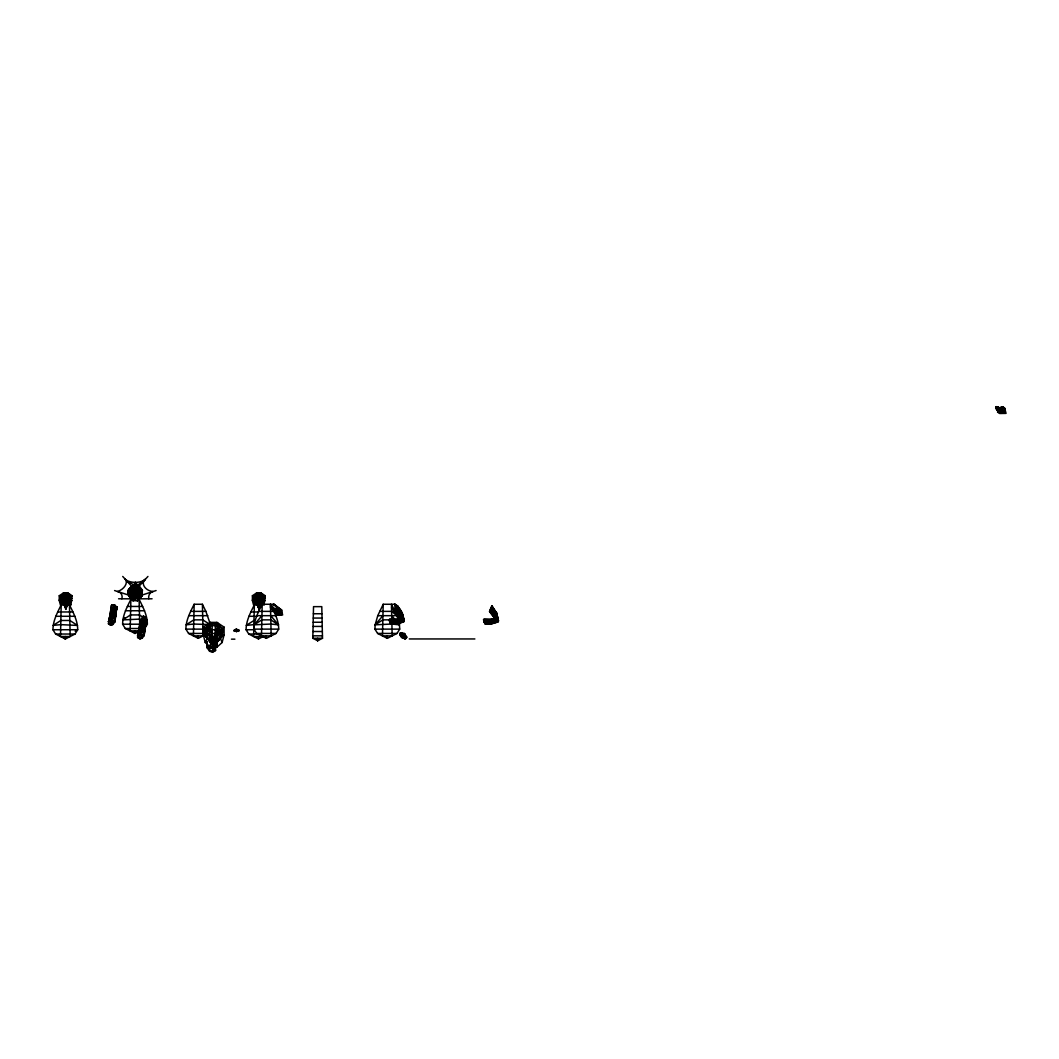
<?xml version="1.0" encoding="UTF-8"?>
<svg xmlns="http://www.w3.org/2000/svg" width="1059" height="1059" viewBox="0 0 1059 1059"><rect width="100%" height="100%" fill="white"/><g stroke="black" fill="none" stroke-linecap="round" stroke-linejoin="round"><path stroke-width="1.5" d="M148.816 598.798A5.957 5.441 87.3 0 1 153.105 591.504A8.644 6.235 24.2 0 1 144.355 586.633A8.644 6.235 24.2 0 1 145.348 579.299L137.379 585.428L135.327 585.998C131.872 583.747 131.237 594.073 135.34 593.252L139.113 591.438L138.65 589.069L131.779 588.685L132.944 587.838L138.623 589.056L139.298 587.004L130.972 587.017L128.563 590.485L131.369 587.004L133.262 586.871M132.984 591.266L130.032 591.796L130.164 589.889L132.944 587.838L135.34 588.394C132.825 592.1 137.392 595.224 137.736 591.24L140.635 591.796L140.503 589.889L137.723 587.838L135.353 588.394L135.353 589.77L135.353 588.301L135.34 593.252L135.327 582.384A11.517 6.063 0 0 0 145.348 579.299M142.383 590.194L137.405 585.442L133.262 585.653C128.827 586.434 124.922 596.098 130.839 596.071L129.608 594.311L129.066 595.992L132.997 600.612L137.67 600.612L137.723 597.024L140.582 597.144L141.972 595.939L142.383 590.207L135.327 582.384A11.517 6.063 0 0 1 125.306 579.299A9.491 6.036 -31.8 0 1 117.562 591.504A5.48 5.004 -87.2 0 1 121.851 598.798M135.34 593.768L135.287 596.191L141.602 595.992L137.67 600.612C141.429 593.358 126.14 596.455 130.151 596.138L132.997 600.241L135.473 600.082L132.997 600.612C129.37 592.444 142.449 598.97 141.059 594.311L140.37 595.992M141.602 595.793C138.782 601.115 143.547 591.293 142.012 593.993L135.38 593.847L135.353 596.005L130.151 596.138C145.917 600.334 132.6 592.669 135.353 600.096M137.736 591.24L137.71 592.471L138.914 590.697L138.464 589.81L135.367 589.889C137.313 583.284 127.954 584.078 125.306 579.299M113.154 608.726L109.183 620.72L109.289 618.204L114.491 604.941L114.107 611.625L110.732 620.826L110.771 625.181L113.088 624.347L114.915 621.792L116.861 607.019L114.491 604.941L111.579 605.205L108.442 623.764L110.771 625.181L113.088 624.347L111.579 605.205L114.597 606.211M135.327 582.384L133.249 585.865L135.327 586.209L135.327 587.586L132.944 587.043L129.688 590.79C129.741 593.371 137.154 590.565 129.86 591.478L128.285 590.207L131.581 587.414M137.696 591.597L140.635 591.796L142.383 590.207L140.794 591.478C134.056 595.383 140.953 583.959 135.261 585.971L139.484 586.99L142.105 590.485L139.298 587.004C137.935 584.396 125.359 587.242 132.971 589.32M142.634 618.535L143.442 615.981L146.168 620.362L145.004 625.723L141.403 631.257L138.491 631.971L143.336 618.972L143.309 625.392L143.336 618.972L144.924 617.053L143.442 615.981L140.595 619.978L137.617 635.36L137.644 637.531L139.987 638.948L142.29 638.114L144.117 635.572L146.168 620.362L144.924 617.053L140.595 619.978L137.644 637.531L142.29 638.114L140.595 619.978L143.336 618.972L146.168 620.362L144.117 635.572L137.617 635.36L139.232 631.323M63.699 592.802L59.251 595.727L59.251 600.479L64.956 606.238L64.983 601.353L64.03 601.552L60.059 598.004L63.699 592.802L67.67 592.802L72.105 595.727L70.874 605.218L69.841 602.69L71.43 598.004L67.67 593.397M132.931 588.698L137.723 587.838L138.888 588.685L135.327 588.38L135.353 589.77L135.327 588.38L135.353 589.453L135.38 588.38L135.38 589.214L138.464 589.81L137.723 590.776L140.966 590.79L142.052 589.77L137.379 585.428L130.972 587.017L133.288 586.011L135.327 586.567C138.544 584.171 142.647 589.638 137.71 589.333L139.854 589.969L140.132 591.624L137.749 590.975C140.741 593.172 142.899 587.454 139.642 588.169M133.315 591.465L132.957 597.302M137.736 589.823L135.353 589.889L135.327 586.209L135.34 587.613L137.723 587.043L140.648 589.572L137.696 589.995M137.366 587.586L137.379 585.428L137.71 588.049L139.192 588.049M133.01 599.831L132.997 600.612L130.76 596.336C131.104 599.632 135.883 595.727 135.38 593.847C132.362 601.313 138.769 603.048 139.907 596.336L141.972 595.939M135.367 590.459L135.353 591.822L132.931 592.14L131.276 590.287L132.018 589.069C133.964 586.99 128.364 594.192 131.144 589.731L135.565 588.566L132.944 589.281L131.753 590.697L135.367 592.775L139.113 591.438L139.126 597.739M137.352 591.465L137.696 597.289L139.404 597.183L137.67 600.612C139.947 597.236 133.752 596.018 137.127 597.024C124.763 595.873 140.582 599.09 139.907 596.336M135.34 586.209L137.418 586.011M139.1 589.333L137.723 588.619L137.71 592.51L138.557 591.875M137.723 587.043L137.71 588.327L139.1 588.367M140.966 590.79L142.012 593.993L141.363 595.965L137.498 596.138L140.185 597.17L140.516 596.138L139.404 598.123L137.71 598.772L137.71 597.091L139.073 598.123C136.664 599.01 136.942 593.98 141.363 595.965L142.052 589.77M212.568 652.318L212.621 646.731L215.612 647.698L215.573 650.504L212.568 652.318L209.589 651.245L207.246 647.962L206.968 642.323M135.234 600.466L135.353 595.78L129.066 595.992M137.71 597.845L139.073 598.123L131.594 598.123L131.263 597.183C135.155 597.686 131.766 594.549 129.304 595.965L128.616 589.77L129.529 589.016L128.404 589.982C127.093 592.259 131.62 600.347 129.066 595.793M135.353 597.144L130.959 597.17L131.951 597.17L131.62 595.502L130.959 597.17L132.957 597.302L133.606 595.33L134.149 597.011L134.877 595.251L135.42 596.866L131.594 598.123L132.997 600.612L132.957 597.091L135.433 597.038L135.406 595.833L135.287 597.038L132.19 597.011L134.175 597.117M135.353 589.704L135.327 588.38L135.353 589.453M137.432 586.355L137.379 587.017C142.661 586.262 136.677 588.222 137.392 585.786M137.736 589.81L138.65 589.069L139.947 591.438L139.523 589.731L137.736 589.082M60.601 598.004L59.9 598.587L60.985 599.632L65.737 602.2L71.588 598.587L70.979 596.667L68.226 593.424L63.262 593.424L60.985 599.632L61.568 602.783L64.983 605.496L64.758 593.424M70.887 598.004L65.737 602.2L64.625 604.941L65.737 609.375L66.73 593.424M131.687 597.792L131.17 598.759L131.925 599.142L135.446 598.732L135.353 597.7M137.392 586.871L137.366 585.574M137.736 588.619L139.854 589.969M210.476 622.388L203.275 627.127L203.275 634.804L205.261 642.495L210.476 647.234L216.91 647.234L222.112 642.495L224.098 634.804L224.098 627.127L216.91 622.388L210.476 622.388L205.314 628.636L204.334 631.746L212.091 637.121L212.21 623.394M260.805 593.397L264.578 598.004L262.976 602.69L264.022 605.218L265.24 595.727L260.805 592.802L256.834 592.802L253.048 598.587L258.105 601.909L257.906 593.424M68.226 593.424L67.948 594.801L63.553 594.801L61.859 598.07L62.335 603.101L64.983 604.861L64.347 604.649L64.956 606.238L64.956 604.649M72.105 595.727L67.127 599.659L66.532 606.238L66.558 603.392L66.532 606.238L68.636 600.757L67.948 594.801L69.96 599.381L69.153 603.101L66.995 605.682L67.683 597.355L69.722 595.184M129.542 588.394L130.813 589.969L132.944 588.619L132.957 592.51L132.11 591.875L135.353 593.186L132.957 592.51L132.931 591.24L131.554 591.438L131.276 590.287L132.944 590.247L131.144 590.763M258.886 606.238L263.797 601.737M63.95 604.874L61.197 604.874L60.482 636.499L70.185 636.499L69.457 604.874L66.532 604.941M130.879 599.341L130.151 630.965L139.854 630.965L134.996 633.428L125.293 628.516L122.619 624.201C122.619 615.279 127.001 607.138 130.879 599.341L130.879 591.306M132.957 597.302L135.353 597.038L135.3 593.847L128.655 593.993L128.443 593.199M194.154 604.265L193.426 635.89L203.129 635.89L202.401 604.265L194.154 604.265C190.276 612.062 185.894 620.203 185.894 629.125L188.568 633.441L198.271 638.352L203.129 635.89M254.345 604.874L253.617 636.499L263.32 636.499L258.462 638.948L248.759 634.037L246.085 629.734C246.098 620.812 250.48 612.671 254.345 604.874L258.462 604.874M262.195 604.265L261.467 635.89L271.17 635.89L270.442 604.265C274.321 612.062 278.702 620.203 278.702 629.125L276.028 633.441L266.325 638.352L256.622 633.441L253.948 629.125C253.948 620.203 258.33 612.062 262.195 604.265L274.016 604.265L281.575 609.997L282.621 615.001L277.326 615.001L270.522 607.826L270.522 604.265M312.802 638.273L313.53 606.648L321.79 606.648L322.505 638.273L317.66 640.721L312.802 638.273L322.505 638.273M383.199 604.265L382.471 635.89L392.174 635.89L391.896 624.042L375.138 624.823L374.939 629.125L377.613 633.441L387.316 638.352L397.019 633.441L399.693 629.125C399.693 620.203 395.311 612.062 391.446 604.265L391.804 619.859L382.842 619.859L375.138 624.823L377.759 615.676L383.199 604.265L394.928 604.265C400.779 607.522 403.148 614.604 404.114 620.905L402.83 622.189L396 623.95L403.744 621.805L402.83 618.972M114.915 621.792L115.802 611.956L114.491 604.941L112.201 617.476L108.415 621.593L114.915 621.792L115.616 613.042M131.263 598.123C133.738 599.116 133.566 595.992 131.594 598.123L135.446 598.732L131.263 598.123L130.76 596.336M135.234 586.209L133.262 585.653L132.957 588.327M215.109 643.25L215.07 644.15L217.055 640.364L221.755 636.843L223.012 630.807L217.81 623.394L209.775 623.394L206.201 632.514L207.035 638.551L212.515 644.15L211.535 641.569L212.515 636.313L209.735 625.088L217.863 625.088L221.516 633.441L220.563 638.551L216.513 642.866L217.982 641.119M261.361 593.424L260.832 597.355L261.772 600.757L259.667 606.238L260.898 603.908L263.069 602.783L263.572 599.05L261.388 594.483L256.384 594.483L256.94 597.355L256 600.757L257.694 605.682L257.165 601.565L259.932 601.909L264.724 598.587L261.361 593.424L256.41 593.424L254.12 599.632L254.703 602.783L256.86 605.113L252.399 600.479L252.399 595.727L256.834 592.802M133.01 600.241L132.957 597.528C138.477 597.435 133.182 600.427 131.17 598.759M72.105 600.479L68.756 603.312C69.007 604.941 65.632 605.602 66.558 603.604M61.779 595.184L63.805 597.355L64.017 601.565L64.956 601.909L64.983 600.996L62.971 600.175C64.586 596.442 61.501 592.206 68.253 594.483L70.516 599.632L69.92 602.783L68.332 604.371M132.944 598.136L132.984 598.878L135.433 597.382L132.957 597.845M140.715 595.304L141.906 595.105L141.84 595.873L140.715 595.304L141.482 594.112L141.906 595.105L140.582 597.144L140.543 596.111L139.709 597.17L137.71 597.091L140.185 597.17L138.742 599.142C136.055 599.01 141.734 598.904 141.363 595.965M133.288 586.011L135.327 586.117L133.275 585.786M110.771 625.181L108.442 623.764L113.088 624.347M139.987 638.948L139.934 634.606L143.375 623.274M69.457 604.874C73.323 612.671 77.704 620.812 77.704 629.734L75.03 634.037L65.327 638.948L55.624 634.037L52.95 629.734C52.95 620.812 57.332 612.671 61.197 604.874M144.117 635.572L144.276 632.276M64.956 601.909L64.03 601.565L64.361 604.715L63.262 603.908L62.971 600.175L65.737 602.2L66.916 604.927L66.532 607.35L64.956 607.35L64.983 599.659M115.232 615.213L115.021 619.277L113.061 622.163L110.732 620.826L108.415 621.593L110.732 620.826L113.061 622.163M140.662 594.88L140.741 593.45L141.932 594.801L140.662 594.88L141.602 594.112M70.979 596.667L69.92 602.783L65.737 605.377L64.347 604.649M140.185 597.17L137.71 597.302L137.498 596.336M221.993 633.017L221.755 636.843L224.098 634.804M222.138 630.807L222.271 628.636L216.91 622.388L216.91 623.341M265.24 595.727L263.572 599.05L258.886 602.2L257.774 604.941L258.886 609.375L260.037 604.941L259.865 593.424M139.258 598.732L141.866 596.111L142.012 593.993M132.944 591.452L131.051 591.438L132.044 589.056L131.369 587.004M109.289 618.204L112.201 617.476L114.491 604.941L115.802 611.956L114.716 614.975M143.309 625.392L143.336 618.972L145.004 625.723L144.223 633.057L142.277 635.943L139.934 634.606L137.617 635.36L144.99 625.525L145.705 620.402M129.463 595.992L129.608 594.311L130.005 596.071M281.244 613.743L281.575 609.997L273.5 604.265L272.189 607.826L277.101 609.997L281.575 609.997M131.038 591.438L132.931 588.619M67.18 604.715L67.352 600.996M224.098 627.127L222.271 628.636L223.264 631.746L215.07 637.121L217.81 623.394M222.271 628.636L216.036 633.481L216.129 641.688L215.109 641.688M261.666 600.175L259.932 601.909L260.329 604.715L260.832 597.355L262.857 595.184M114.69 616.285L115.021 619.277L116.861 607.019L115.021 619.277L112.201 617.476L114.491 604.941M140.066 628.172L140.913 625.009L143.375 623.063L144.99 625.525L144.223 633.057L141.403 631.257L143.336 618.972L145.004 625.723L144.62 627.908M215.109 635.665L216.671 636.221L216.129 641.688L215.07 636.313L215.387 623.394M260.329 604.715L260.66 601.353L259.693 600.996M141.085 628.013L140.913 625.009L143.164 625.075L141.403 631.257L143.375 623.063M114.16 609.494L113.247 612.989L111.711 611.228L114.16 609.282L115.788 611.745L112.201 617.476L112.797 615.094M256.397 603.908L257.496 604.715L258.105 601.406L256.94 597.355L254.915 595.184M144.633 627.431L145.043 624.32M212.369 637.597L211.787 641.688L211.006 636.591L211.654 633.481L203.275 627.127M220.232 626.24L216.936 629.761L218.3 634.328L215.493 637.121L215.652 642.045L213.799 649.22L211.985 642.045L213.799 637.597L222.959 630.807M109.183 620.72L111.579 605.205M216.513 642.866L216.791 641.172L216.91 647.234L216.91 643.766M252.399 595.727L257.562 599.659L257.496 604.715M139.219 596.429L139.55 594.615L140.212 596.243L139.219 596.429L139.55 594.615L139.55 596.243M210.172 645.434L209.589 651.245L215.573 650.504M207.365 626.24L210.648 629.761C207.948 631.521 210.556 646.678 210.794 641.172L210.476 647.261L210.476 644.124M116.053 611.122L116.861 607.019L115.802 611.956L112.201 617.476M144.434 628.993L146.168 620.362L145.189 621.514M110.043 616.391L110.626 613.505M111.208 610.619L111.791 607.734M128.827 595.873L129.185 594.112L129.953 595.304L128.827 595.873L129.185 594.112L129.185 595.423M141.403 631.257L141.999 628.861M138.385 634.487L139.153 631.455M400.077 633.203L399.72 634.513L401.215 637.134L405.054 638.948L406.788 637.161L404.207 633.216L400.077 633.203L406.404 638.458M400.103 610.752L402.274 612.989L404.114 620.905L396.582 624.148L390.811 623.883L389.553 621.381L389.302 619.502L400.408 618.681L402.579 619.475M494.249 614.194L490.595 608.846L494.01 617.013L489.51 611.48L491.839 605.827L496.631 612.989L498.458 620.905L498.087 621.805L490.926 624.148L484.823 623.539L483.645 619.502L494.752 618.681L496.923 619.475M399.812 617.172L399.746 614.035L401.692 612.406L404.114 620.905L402.83 622.189C397.085 619.184 398.541 609.574 394.928 604.265L394.928 611.374L399.958 617.318L397.377 613.095M494.752 618.681L498.087 621.805L497.174 622.189C493.282 621.62 492.766 615.663 494.805 613.055L496.631 612.989L498.458 620.905L497.174 622.189L490.343 623.95L498.458 620.905L490.013 610.275L494.01 617.026L489.523 611.467L494.301 617.318L495.003 620.124M397.085 623.658L396.582 619.819L389.209 619.833L390.48 623.539L397.085 623.658L396.582 619.819L401.043 618.032L403.783 619.211L397.509 622.189L390.718 622.295L389.302 619.502L396.582 619.819L389.302 619.502L390.811 623.883L390.718 622.295L397.085 623.658L396 623.95M491.429 623.658L490.926 619.819L483.553 619.833L484.823 623.539L491.429 623.658L490.926 619.819L495.387 618.032L498.14 619.211L491.866 622.189L485.062 622.295L483.645 619.502L490.926 619.819L483.645 619.502L485.154 623.883L485.062 622.295L491.429 623.658L490.343 623.95M64.03 601.552L66.532 601.406M139.258 591.438L139.391 590.287L137.71 592.14L135.367 592.775L132.957 592.471L132.11 591.24L132.957 592.51M401.904 616.139L402.288 614.855L401.745 615.981M496.247 616.139L496.631 612.989L494.447 610.752M999.789 412.639L997.485 411.964L1000.199 410.137L996.718 409.674L996.042 408.337L995.685 406.921L997.525 406.908L997.552 409.979L995.698 407.821C995.539 404.313 1000.437 409.965 1001.179 407.119L1003.151 406.908L1004.713 408.258L1006.05 413.381L999.418 413.434L1003.151 411.488M212.568 643.25L211.548 641.688L211.284 635.652L204.625 630.807M257.165 601.552L258.118 600.996L257.165 601.552L253.736 598.004M218.3 634.328L217.055 640.364L215.454 642.945L216.923 642.826L215.387 642.31M63.712 605.113L60.826 601.737L59.9 598.587L63.262 593.424M255.881 603.312L257.919 605.496L254.703 602.783L253.048 598.587L256.41 593.424M261.255 604.054L262.976 602.69L260.911 605.113L262.698 602.69M68.729 596.548L67.975 598.838L66.73 598.838M217.413 632.157L218.631 628.464L217.36 625.617L210.238 625.617C201.488 637.094 215.745 648.863 208.927 639.411L203.275 634.804L205.314 628.636L209.775 623.394M253.657 596.667L252.399 600.479L253.617 605.218L255.073 602.69M255.484 603.101L254.676 599.381L256.688 594.801L261.083 594.801L261.877 596.548L259.667 601.406L259.667 607.35L258.105 607.35L258.105 604.133M132.931 597.183L135.287 596.866M140.384 597.316L140.953 595.754M215.07 644.15L216.049 641.569L215.07 641.569M259.667 606.238C261.176 604.159 258.462 601.353 256.106 600.175M276.611 612.499L277.326 615.001L279.973 609.997L273.5 604.265M261.891 603.312L260.13 605.682M130.456 596.243L131.117 594.615L131.448 596.045L130.456 596.243L131.448 596.429L131.117 594.615L131.117 596.243M379.718 611.374L394.928 611.374L395.669 610.275L399.667 617.026L395.166 611.48L397.496 605.827L394.491 604.265L396.053 606.37M131.276 590.287L131.409 591.438M211.257 635.704L213.799 637.597L215.679 642.019L213.799 642.76L211.535 641.569L212.515 641.569M205.261 642.495L207.167 638.405L209.96 640.616M128.735 594.801L129.926 593.45L129.992 594.88L128.735 594.801L129.926 593.45L129.264 594.589M999.908 407.781L996.903 407.993L996.704 408.999M404.114 620.905L399.362 615.332L400.448 613.055L397.496 605.827L401.692 612.406L403.783 619.211M493.706 615.332L494.805 613.055L491.839 605.827L496.036 612.406L498.14 619.211M496.089 615.981L496.631 614.855L491.177 607.416L495.387 618.032L497.637 618.76L495.347 621.527L491.098 622.242M64.692 601.909L64.506 604.715L64.03 601.565L64.361 604.715M234.052 630.568L235.839 629.086L238.593 629.867L238.579 631.27L234.436 631.27L234.052 630.568L238.95 630.568M128.616 589.77L129.37 589.956L128.894 590.803L131.607 590.803M142.343 622.586L140.913 625.009L142.449 626.756M144.699 628.516L147.373 624.201C147.373 615.279 142.991 607.138 139.126 599.341L139.801 628.516L125.293 628.516M133.262 585.442L130.138 588.314L133.275 585.428L133.288 587.017L133.235 586.355M138.557 591.24L137.71 592.471L137.723 591.796M213.799 642.76L216.049 641.569M1000.199 409.634L996.718 409.674L995.937 406.682M139.576 619.118L122.818 619.899L124.763 617.609M270.707 615.676L278.504 624.823L270.905 624.042L254.134 624.823L261.93 615.676M375.138 624.823L382.934 615.676M68.517 600.175L66.532 601.909M68.756 603.312L68.253 603.895L69.841 602.69L66.558 605.496M264.115 596.667L259.865 598.838M147.942 576.453L138.716 586.62L139.364 586.845M405.067 633.931L402.089 637.849M396 619.634L395.497 620.137L399.772 619.33L401.943 620.111M490.343 619.634L489.854 620.137L494.116 619.33L496.287 620.111M63.408 636.988L65.327 638.948L67.246 636.988M133.077 631.455L134.996 633.428L136.915 631.455M218.631 628.464L220.444 633.957L218.485 640.629L215.454 642.945L220.431 638.405L222.112 642.495M315.741 638.762L317.66 640.721L319.58 638.762M217.426 640.616L218.247 639.901M261.136 604.054L265.24 600.479M122.818 619.899L130.522 614.935L139.484 614.935L147.188 619.899M253.988 620.468L246.284 625.419L253.895 624.638M254.134 624.823L261.838 619.859L270.8 619.859L278.504 624.823M68.107 604.689L66.995 605.682M261.242 604.689L259.905 605.496L261.785 604.067L262.989 599.95L261.877 596.548M114.107 609.785L111.711 611.228L111.883 614.233M143.309 623.566L140.913 625.009L143.177 624.85M218.657 639.411L219.968 638.405M212.621 646.731L209.616 648.452L207.246 647.962L206.968 642.111M75.176 631.164L77.704 629.734L52.95 629.734M998.822 407.384L998.849 410.349L996.916 408.986L998.822 408.311L998.809 412.798L997.988 411.62L997.988 412.494M401.692 612.406L402.804 618.297L397.35 620.958L390.308 621.103L396.582 619.819L389.633 619.541M496.036 612.406L497.148 618.297L491.707 620.958L484.651 621.103L490.926 619.819L483.976 619.541M273.924 611.374L277.101 609.997L278.451 615.001L273.924 611.374L258.714 611.374M139.523 590.763L137.723 591.452L139.616 591.438L138.623 589.056M396.569 621.673L401.295 620.759M996.042 408.337L998.822 408.311M490.913 621.673L495.638 620.759M257.496 604.649L259.998 604.941L258.886 602.2L258.886 609.375M65.737 605.377L66.889 604.941L66.796 601.909M258.886 605.377L260.037 604.941M997.538 408.218L998.822 407.794L997.525 406.908M132.944 589.32L138.861 588.883M141.8 595.145L156.083 590.551M138.835 589.254L132.944 589.281L135.34 589.214M490.635 621.898L491.786 621.567M215.493 637.121L212.091 637.121L209.298 634.328M129.172 589.903L129.833 589.744M139.55 590.591L140.807 591.121M396.754 622.242L401.004 621.527L400.302 618.721M137.405 587.017L139.484 586.99M215.612 647.698L209.616 648.452L207.101 644.719L206.77 641.582L207.101 644.719M998.836 409.648L996.718 409.674L996.691 406.682M113.962 611.069L111.711 611.228L114.107 611.625L114.16 609.282M132.984 599.142L135.261 598.997M114.187 611.811L115.788 611.745M143.389 625.578L144.99 625.525M133.262 587.017L131.17 586.99M131.753 590.697L132.944 590.67L132.018 589.069L132.957 589.082M137.366 586.792L139.033 586.752M389.209 619.833L396.582 619.819M483.553 619.833L490.926 619.819M1003.376 407.106L1001.179 407.119L1001.245 413.42M996.903 407.808L995.698 407.821L998.836 409.515M995.817 408.006L998.822 407.794M997.525 407.98L1004.329 407.927M997.538 408.324L1004.713 408.258L1004.766 413.394M137.723 598.136L139.073 598.123M138.954 598.838L152.072 598.785M130.972 587.017L133.288 587.017M131.475 588.049L132.957 588.049L132.944 587.043M131.806 588.883L132.944 588.963M131.144 589.731L132.944 589.731M137.71 590.525L139.854 590.525M141.866 596.111L139.828 596.071L140.516 594.39L141.191 595.992M63.805 597.355L67.683 597.355M256.94 597.355L260.832 597.355M59.9 598.587L60.628 598.587M70.86 598.587L71.588 598.587M253.048 598.587L253.776 598.587M263.995 598.587L264.724 598.587M257.906 598.838L256.649 598.838L255.894 596.548M59.251 595.727L64.414 599.659L67.127 599.659M257.562 599.659L260.262 599.659M258.105 601.406L260.66 601.353M259.693 603.908L260.898 603.908M253.975 601.737L257.033 604.398M258.105 604.649L256.53 604.689L257.205 605.457M258.886 604.941L262.592 604.874M127.398 606.45L142.608 606.45M64.956 607.35L66.532 607.35M258.105 607.35L259.667 607.35M394.928 608.846L396.251 608.846L399.905 614.194M125.439 610.752L144.567 610.752M190.673 611.374L205.883 611.374L210.026 623.301M57.715 611.97L72.939 611.97M250.864 611.97L258.462 611.97M313.371 613.743L321.949 613.743M188.714 615.676L207.829 615.676M256.755 615.676L275.883 615.676M377.759 615.676L396.887 615.676L391.605 611.374M55.77 616.285L74.885 616.285M248.905 616.285L257.006 616.285M313.279 618.059L322.042 618.059M313.173 622.242L322.148 622.242M122.619 624.201L139.695 624.201M313.08 626.425L322.24 626.425M185.894 629.125L202.971 629.125M253.948 629.125L278.702 629.125M374.939 629.125L399.693 629.125M246.085 629.734L253.776 629.734M210.648 629.761L216.936 629.761M312.961 631.508L322.36 631.508M188.568 633.441L203.063 633.441M211.654 633.481L216.036 633.481M256.622 633.441L276.028 633.441M377.613 633.441L397.019 633.441M55.624 634.037L75.03 634.037M248.759 634.037L260.064 634.037M312.868 635.824L322.452 635.824M212.515 636.313L216.671 636.234M409.264 638.948L474.882 638.948M231.458 639.159L234.886 639.159M212.568 641.688L209.775 640.364L212.224 642.945L209.973 641.635M207.167 638.405L211.231 641.926L213.799 642.045M215.07 642.045L216.446 641.926M210.516 642.31L212.21 642.31L210.675 642.826M215.387 642.866L216.923 642.826M212.515 642.813L212.515 645.937L213.799 645.937M118.582 598.785L131.713 598.838M131.038 597.17L128.801 596.111L129.86 591.478L128.285 590.207M484.863 621.699L484.109 621.99M390.519 621.699L389.752 621.99M131.634 586.752L133.302 586.792L131.938 586.62L122.725 576.453M135.353 589.889L132.203 589.81M137.723 590.67L138.914 590.697M62.746 603.312L64.784 605.496L64.162 604.861M130.151 596.138L132.971 596.349M391.896 624.042L399.508 624.823L391.711 615.676M207.418 624.506L193.691 624.042L186.093 624.823L193.797 619.859L202.759 619.859L209.179 623.989M390.917 623.552L396.543 623.804M141.496 589.903L142.263 589.982M212.515 645.937L215.07 645.937L215.07 640.735M128.695 595.939L130.125 596.111M484.651 621.103L491.866 622.189M390.308 621.103L397.509 622.189M129.953 595.304L128.761 595.105L131.409 598.732L128.801 596.111M141.138 589.016L140.834 589.744M132.944 592.338L135.367 592.775M139.219 596.045L140.212 596.243M131.117 590.591L129.86 591.121L129.37 589.956M137.749 590.975L139.616 591.438M133.302 585.574L135.261 586.117M133.341 585.799L135.327 586.355L135.34 587.573L135.327 586.434L133.262 585.653M996.903 407.993L996.89 406.921L997.525 407.278M132.957 592.471L135.34 593.186M114.584 590.551L130.27 595.595M130.045 597.461L132.309 598.309L130.244 597.792M208.279 639.067L205.843 636.843L204.334 631.746L205.314 628.636L205.459 630.807M277.882 613.532L281.138 615.001L279.973 609.997L272.189 607.826L278.543 609.997L279.788 615.001M996.903 407.49L997.525 407.808L995.95 406.921M997.552 409.979L996.89 406.682L995.95 407.821L996.307 406.682M396.94 623.169L399.508 624.823M129.066 594.112L129.992 594.88M277.22 607.125L274.016 604.265L276.902 607.707M497.174 622.189L494.116 619.33L495.387 618.032L494.805 613.055L497.148 618.297M400.408 618.681L403.744 621.805M402.83 622.189L399.772 619.33L401.043 618.032L400.448 613.055L394.928 604.265M401.374 613.955L400.448 613.055L402.804 618.297M139.272 587.414L140 588.169M391.526 607.826L394.928 611.374M996.903 408.324L997.538 408.986M63.381 604.689L64.069 605.457M141.932 594.801L140.741 593.45L141.403 594.589M395.179 611.467L399.667 617.026M254.795 602.69L257.694 605.682M395.669 610.275L399.362 615.332M129.304 595.965L130.085 597.144M490.013 610.275L494.301 617.318M141.297 589.956L141.774 590.803M202.401 604.265L205.883 611.374M211.231 641.926L211.853 643.25M396.834 607.416L401.043 618.032L403.294 618.76L401.004 621.527L400.103 618.535M215.599 642.045L213.799 637.597L213.799 649.22M66.863 604.941L65.737 602.2L65.737 609.375M137.418 587.03L137.71 587.824M141.443 622.374L140.595 619.978L141.403 622.877M483.976 619.833L485.26 623.552L490.886 623.804M208.954 628.464L210.185 632.157M62.759 596.548L63.514 598.838M64.414 599.659L64.956 601.406M496.631 614.855L498.008 619.396M494.46 618.535L495.347 621.527M143.415 630.145L144.223 633.057L143.892 630.065M144.924 617.053L145.44 619.277M494.288 618.377L494.857 621.077M399.945 618.377L400.514 621.077M141.84 595.873L141.482 594.112L141.482 595.423M129.198 593.133L129.714 595.754M257.165 601.565L257.641 604.715M211.006 636.591L211.535 641.569M140.662 596.071L140.516 594.39L140.516 596.071M135.009 596.932L134.877 595.251L134.877 596.932M133.738 597.011L133.606 595.33L133.606 597.011M205.592 633.017L205.843 636.843M277.101 609.997L277.326 615.001M1002.118 413.407L1002.052 406.908M137.657 599.831L137.67 600.612M1003.151 406.908L1003.204 413.407M1000.173 407.967L1000.226 413.434M999.418 410.813L999.431 412.481M135.353 588.539L135.353 590.009L135.353 588.883M387.316 635.89L387.316 638.352M317.66 638.273L317.66 640.721M266.325 635.89L266.325 638.352M258.462 636.499L258.462 638.948M236.501 629.086L236.501 631.866M212.515 640.735L212.515 642.045M198.271 635.89L198.271 638.352M134.996 591.822L134.996 594.827M134.996 630.965L134.996 633.428M131.62 595.502L131.62 597.17M66.558 599.659L66.558 600.996M65.327 636.499L65.327 638.948M238.593 629.867L238.579 631.27L234.436 631.27L234.423 629.867L238.593 629.867M139.047 595.502L138.716 597.17L139.709 597.17L139.047 595.502M60.509 596.667L59.251 600.479L60.482 605.218L61.938 602.69L60.826 601.737L60.509 596.667M401.427 632.713L399.72 634.513L405.054 638.948L406.788 637.161L401.427 632.713M60.84 620.468L53.149 625.419L60.747 624.638L77.506 625.419L69.815 620.468L60.84 620.468"/></g></svg>
